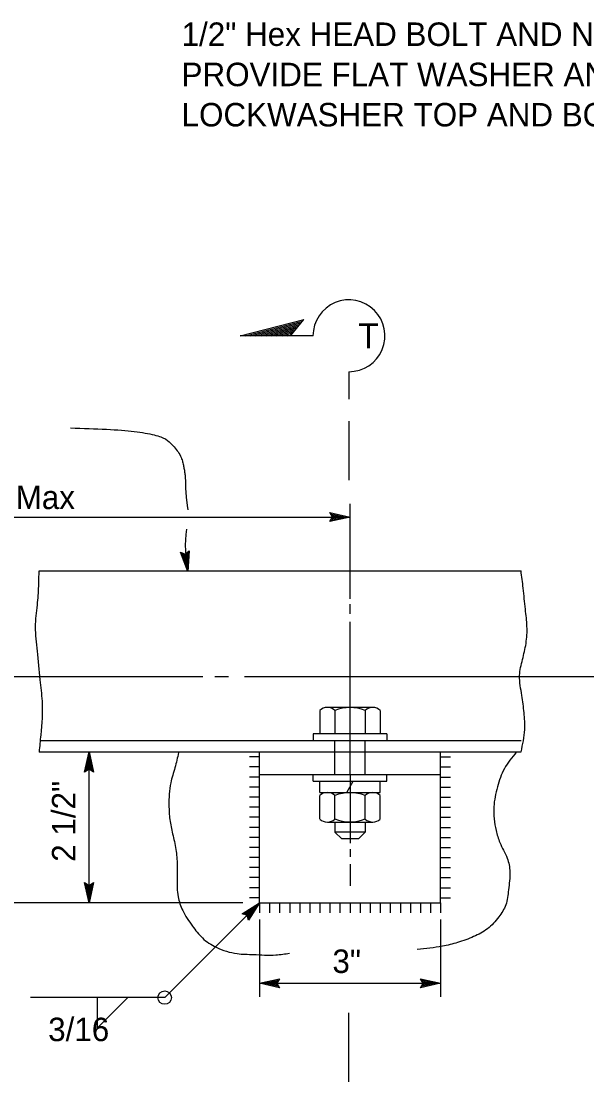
# Model space of a CAD drawing. Extents: x -894 to 866, y -476 to 714.
# Drawn here: x -103.3 to 65.4, y -180.4 to 135.8 of the extents above; entities that cross this region are included whole.
import ezdxf

# ---------------------------------------------------------------- set-up
doc = ezdxf.new("R2010")
doc.units = 0
for name, color, linetype in [('22 Misc Cnst Det', 7, 'Continuous'), ('56 Stage 3 Anno', 7, 'Continuous'), ('57 Undefined', 7, 'Continuous'), ('60 Nongeo Data', 7, 'Continuous')]:
    doc.layers.add(name, color=color, linetype=linetype)

msp = doc.modelspace()

# ---------------------------------------------------------------- linework, layer by layer
at = {"layer": '22 Misc Cnst Det'}
for p, q in [((-37.97, 42.02), (-19.02, 46.85)), ((-36.41, 42.02), (-19.42, 46.35)), ((-34.85, 42.02), (-19.83, 45.85)), ((-33.29, 42.02), (-20.23, 45.35)), ((-31.74, 42.02), (-20.64, 44.85)), ((-30.18, 42.02), (-21.05, 44.35)), ((-22.93, 42.02), (-19.02, 46.85)), ((-16.26, 42.02), (-37.97, 42.02)), ((-28.62, 42.02), (-21.45, 43.85)), ((-27.06, 42.02), (-21.86, 43.35)), ((-25.5, 42.02), (-22.26, 42.85)), ((-23.94, 42.02), (-22.67, 42.35)), ((-5.55, 31.31), (-5.55, 23.16))]:
    msp.add_line(p, q, dxfattribs=at)
msp.add_arc((-5.55, 42.02), 10.72, 269.9995, 180, dxfattribs=at)
at = {"layer": '56 Stage 3 Anno'}
for p, q in [((-5.55, 16.54), (-5.55, -1)), ((-5.22, -36.4), (-5.22, -8.06)), ((-137.92, -12.06), (-5.22, -12.06)), ((-10.42, -12.06), (-11.22, -10.72)), ((-11.22, -10.72), (-11.22, -10.72)), ((-11.22, -10.72), (-5.22, -12.06)), ((-5.22, -12.06), (-11.22, -13.39)), ((-11.22, -13.39), (-10.42, -12.06)), ((-11, -11.07), (-6.6, -12.06)), ((-6.61, -12.06), (-10.98, -13.03)), ((-7.98, -12.06), (-10.81, -12.68)), ((-10.77, -11.43), (-7.98, -12.06)), ((-10.59, -11.78), (-9.36, -12.06)), ((-9.36, -12.06), (-10.57, -12.32)), ((-5.22, -12.06), (-5.22, -12.06)), ((-11.22, -13.39), (-11.22, -13.39)), ((-54.37, -23.11), (-53.18, -22.11)), ((-53.18, -22.11), (-53.55, -28.25)), ((-53.18, -22.11), (-53.18, -22.11)), ((-53.55, -28.25), (-55.82, -22.54)), ((-55.82, -22.54), (-55.82, -22.54)), ((-55.82, -22.54), (-54.37, -23.11)), ((-53.77, -26.88), (-55.42, -22.71)), ((-53.98, -25.52), (-55.05, -22.83)), ((-54.2, -24.16), (-54.66, -23)), ((-54.13, -22.9), (-54.2, -24.16)), ((-53.81, -22.67), (-53.98, -25.52)), ((-53.5, -22.38), (-53.77, -26.89)), ((-53.55, -28.25), (-53.55, -28.25)), ((-5.22, -40.88), (-5.22, -38.01)), ((-5.22, -88.81), (-5.22, -43.3)), ((-137.45, -59.56), (-49.13, -59.56)), ((-45.5, -59.56), (-41.49, -59.56)), ((-36.71, -59.56), (84.06, -59.56)), ((-84.39, -88.06), (-83.05, -82.06)), ((-84.39, -88.06), (-83.05, -82.06)), ((-83.05, -127.06), (-83.05, -82.06)), ((-83.05, -82.06), (-83.05, -82.06)), ((-83.05, -82.06), (-81.72, -88.06)), ((-83.05, -82.06), (-83.05, -82.06)), ((-83.05, -82.06), (-81.72, -88.06)), ((-84.04, -87.84), (-83.05, -83.44)), ((-84.04, -87.84), (-83.05, -83.44)), ((-83.68, -87.61), (-83.06, -84.82)), ((-83.68, -87.61), (-83.06, -84.82)), ((-83.06, -84.82), (-82.43, -87.65)), ((-83.06, -84.82), (-82.43, -87.65)), ((-83.05, -83.45), (-82.08, -87.82)), ((-83.05, -83.45), (-82.08, -87.82)), ((-83.05, -87.26), (-84.39, -88.06)), ((-83.05, -87.26), (-84.39, -88.06)), ((-84.39, -88.06), (-84.39, -88.06)), ((-84.39, -88.06), (-84.39, -88.06)), ((-83.33, -87.43), (-83.06, -86.2)), ((-83.33, -87.43), (-83.06, -86.2)), ((-83.06, -86.2), (-82.79, -87.41)), ((-83.06, -86.2), (-82.79, -87.41)), ((-81.72, -88.06), (-83.05, -87.26)), ((-81.72, -88.06), (-83.05, -87.26)), ((-81.72, -88.06), (-81.72, -88.06)), ((-81.72, -88.06), (-81.72, -88.06)), ((-5.22, -88.81), (-5.22, -109.24)), ((-5.22, -111.11), (-5.22, -113.39)), ((-5.22, -115.52), (-5.22, -121.96)), ((-83.05, -127.06), (-84.38, -121.06)), ((-84.38, -121.06), (-84.38, -121.06)), ((-84.38, -121.06), (-83.05, -121.86)), ((-83.06, -125.67), (-84.02, -121.29)), ((-83.05, -124.3), (-83.68, -121.47)), ((-83.05, -122.91), (-83.32, -121.71)), ((-83.05, -121.86), (-81.71, -121.06)), ((-81.71, -121.06), (-83.05, -127.06)), ((-82.07, -121.28), (-83.05, -125.68)), ((-82.43, -121.51), (-83.05, -124.3)), ((-82.78, -121.69), (-83.05, -122.91)), ((-81.71, -121.06), (-81.71, -121.06)), ((-37.22, -127.06), (-128.08, -127.06)), ((-83.05, -127.06), (-83.05, -127.06)), ((-32.22, -127.06), (-60.5, -155.34)), ((-37.41, -130.35), (-32.22, -127.06)), ((-37, -130.45), (-33.19, -128.03)), ((-36.58, -130.54), (-34.17, -129.01)), ((-34.17, -129.01), (-35.73, -131.45)), ((-33.2, -128.04), (-35.61, -131.82)), ((-32.22, -127.06), (-35.52, -132.24)), ((-32.22, -127.06), (-32.22, -127.06)), ((-35.89, -130.74), (-37.41, -130.35)), ((-37.41, -130.35), (-37.41, -130.35)), ((-36.21, -130.66), (-35.15, -129.99)), ((-35.52, -132.24), (-35.89, -130.74)), ((-35.15, -129.99), (-35.82, -131.03)), ((-35.52, -132.24), (-35.52, -132.24)), ((-32.22, -132.03), (-32.22, -155.06)), ((21.78, -132.03), (21.78, -155.06)), ((-32.22, -151.06), (-26.22, -149.73)), ((-32.22, -151.06), (21.78, -151.06)), ((-26.22, -152.4), (-32.22, -151.06)), ((-32.22, -151.06), (-32.22, -151.06)), ((-26.43, -152.04), (-30.84, -151.06)), ((-30.83, -151.06), (-26.45, -150.09)), ((-29.45, -151.06), (-26.63, -150.43)), ((-26.67, -151.68), (-29.45, -151.06)), ((-28.07, -151.06), (-26.86, -150.79)), ((-26.84, -151.34), (-28.07, -151.06)), ((-26.22, -149.73), (-27.02, -151.06)), ((-27.02, -151.06), (-26.22, -152.4)), ((-26.22, -149.73), (-26.22, -149.73)), ((16.58, -151.06), (15.78, -149.72)), ((15.78, -149.72), (15.78, -149.72)), ((15.78, -149.72), (21.78, -151.06)), ((21.78, -151.06), (15.78, -152.39)), ((15.78, -152.39), (16.58, -151.06)), ((16, -150.07), (20.4, -151.06)), ((20.39, -151.06), (16.02, -152.03)), ((19.02, -151.06), (16.19, -151.68)), ((16.23, -150.43), (19.02, -151.06)), ((16.41, -150.78), (17.64, -151.06)), ((17.64, -151.06), (16.43, -151.32)), ((21.78, -151.06), (21.78, -151.06)), ((-26.22, -152.4), (-26.22, -152.4)), ((15.78, -152.39), (15.78, -152.39)), ((-60.5, -155.34), (-100.5, -155.34)), ((-80.5, -164.34), (-71.5, -155.34)), ((-80.5, -164.34), (-80.5, -155.34)), ((-5.55, -180.44), (-5.55, -159.91))]:
    msp.add_line(p, q, dxfattribs=at)
msp.add_circle((-60.5, -155.34), 2, dxfattribs=at)
msp.add_arc((-17.37, -20.61), 36.98, 172.2755, 191.9268, dxfattribs=at)
msp.add_open_spline([(-88.6, 14.53), (-63.53, 14.06), (-55.96, 7.67), (-54.31, 1.05), (-54.31, -5.11), (-53.6, -9.84)], degree=2, dxfattribs=at)
at = {"layer": '60 Nongeo Data'}
for p, q in [((-97.96, -28.06), (45.78, -28.06)), ((1.56, -68.79), (-11.99, -68.79)), ((-14.25, -69.71), (-14.25, -76.69)), ((-9.73, -69.71), (-9.73, -76.69)), ((-0.7, -69.71), (-0.7, -76.69)), ((3.81, -69.71), (3.81, -76.69)), ((-97.52, -78.68), (45.78, -78.68)), ((-16.19, -76.69), (-16.19, -78.68)), ((-14.25, -76.69), (-16.19, -76.69)), ((5.75, -76.69), (-14.25, -76.69)), ((-9.72, -88.81), (-9.72, -78.68)), ((-0.72, -88.81), (-0.72, -78.68)), ((5.75, -76.69), (5.75, -78.68)), ((-97.93, -82.06), (45.78, -82.06)), ((-32.22, -127.06), (-32.22, -82.06)), ((21.78, -127.06), (21.78, -82.06)), ((-32.22, -83.56), (-35.22, -83.56)), ((21.78, -83.56), (24.78, -83.56)), ((-32.22, -86.56), (-35.22, -86.56)), ((21.78, -86.56), (24.78, -86.56)), ((-32.22, -89.56), (-35.22, -89.56)), ((-32.22, -88.81), (21.78, -88.81)), ((-16.19, -90.8), (-16.19, -88.81)), ((-16.19, -90.8), (3.81, -90.8)), ((-14.25, -94.18), (-14.25, -90.8)), ((-6.19, -94.18), (-4.24, -90.8)), ((3.81, -90.8), (5.75, -90.8)), ((3.81, -94.18), (3.81, -90.8)), ((5.75, -90.8), (5.75, -88.81)), ((21.78, -89.56), (24.78, -89.56)), ((-32.22, -92.56), (-35.22, -92.56)), ((-14.25, -94.18), (3.81, -94.18)), ((21.78, -92.56), (24.78, -92.56)), ((-32.22, -95.56), (-35.22, -95.56)), ((-14.25, -102.07), (-14.25, -95.09)), ((-9.73, -102.07), (-9.73, -95.09)), ((-0.7, -102.07), (-0.7, -95.09)), ((3.81, -102.07), (3.81, -95.09)), ((21.78, -95.56), (24.78, -95.56)), ((-32.22, -98.56), (-35.22, -98.56)), ((21.78, -98.56), (24.78, -98.56)), ((-32.22, -101.56), (-35.22, -101.56)), ((-11.99, -102.99), (1.56, -102.99)), ((-9.71, -102.99), (-9.71, -105.98)), ((-0.73, -102.99), (-0.73, -105.98)), ((21.78, -101.56), (24.78, -101.56)), ((-32.22, -104.56), (-35.22, -104.56)), ((-7.71, -107.97), (-9.71, -105.98)), ((-0.73, -105.98), (-9.71, -105.98)), ((-5.22, -105.98), (-5.22, -106.05)), ((-2.72, -107.97), (-0.73, -105.98)), ((21.78, -104.56), (24.78, -104.56)), ((-32.22, -107.56), (-35.22, -107.56)), ((-32.22, -110.56), (-35.22, -110.56)), ((-2.72, -107.97), (-7.71, -107.97)), ((21.78, -107.56), (24.78, -107.56)), ((21.78, -110.56), (24.78, -110.56)), ((-32.22, -113.56), (-35.22, -113.56)), ((21.78, -113.56), (24.78, -113.56)), ((-32.22, -116.56), (-35.22, -116.56)), ((21.78, -116.56), (24.78, -116.56)), ((-32.22, -119.56), (-35.22, -119.56)), ((21.78, -119.56), (24.78, -119.56)), ((-32.22, -122.56), (-35.22, -122.56)), ((21.78, -122.56), (24.78, -122.56)), ((-32.22, -125.56), (-35.22, -125.56)), ((21.78, -125.56), (24.78, -125.56)), ((-32.22, -127.06), (21.78, -127.06)), ((-32.22, -127.06), (-32.22, -130.06)), ((-29.22, -127.06), (-29.22, -130.06)), ((-26.22, -127.06), (-26.22, -130.06)), ((-23.22, -127.06), (-23.22, -130.06)), ((-20.22, -127.06), (-20.22, -130.06)), ((-17.22, -127.06), (-17.22, -130.06)), ((-14.22, -127.06), (-14.22, -130.06)), ((-11.22, -127.06), (-11.22, -130.06)), ((-8.22, -127.06), (-8.22, -130.06)), ((-5.22, -127.06), (-5.22, -130.06)), ((-2.22, -127.06), (-2.22, -130.06)), ((0.78, -127.06), (0.78, -130.06)), ((3.78, -127.06), (3.78, -130.06)), ((6.78, -127.06), (6.78, -130.06)), ((9.78, -127.06), (9.78, -130.06)), ((12.78, -127.06), (12.78, -130.06)), ((15.78, -127.06), (15.78, -130.06)), ((18.78, -127.06), (18.78, -130.06)), ((21.78, -127.06), (21.78, -130.06))]:
    msp.add_line(p, q, dxfattribs=at)
for centre, radius, start, end in [((-11.99, -72.04), 3.25, 45.9647, 134.0353), ((-5.22, -81.07), 12.22, 68.3259, 111.6741), ((1.55, -72.04), 3.25, 45.9647, 134.0353), ((-11.99, -97.43), 3.25, 45.9647, 134.0353), ((-5.22, -106.45), 12.22, 68.3259, 111.6741), ((1.55, -97.43), 3.25, 45.9647, 134.0353), ((-11.99, -99.74), 3.25, 225.9647, 314.0353), ((-5.22, -90.71), 12.22, 248.3259, 291.6741), ((1.55, -99.74), 3.25, 225.9647, 314.0353)]:
    msp.add_arc(centre, radius, start, end, dxfattribs=at)
for points in [[(-97.86, -82.11), (-97.38, -77.02), (-96.97, -66.96), (-97.65, -60.56), (-98.47, -51.99), (-99.01, -44.78), (-98.47, -38.25), (-98.06, -32.67), (-97.96, -28.06)], [(45.78, -82.06), (46.88, -75.41), (46.69, -70.37), (46.03, -65.23), (45.36, -59.32), (46.22, -54.47), (47.26, -49.71), (47.55, -44.66), (47.07, -39.52), (46.41, -33.23), (45.78, -28.06)], [(44.37, -82.13), (40.81, -87.06), (38.75, -92.53), (37.66, -98.42), (38.34, -105.53), (39.44, -109.09), (41.63, -113.75), (42.45, -117.85), (42.04, -123.19), (41.22, -127.71), (39.17, -131.26), (35.74, -134.82), (31.64, -137.15), (26.85, -138.93), (22.33, -140.02), (14.81, -140.98)], [(-56.36, -82.27), (-57.45, -86.79), (-58.69, -91.3), (-59.23, -98.01), (-58.96, -102.25), (-58.14, -106.49), (-57.18, -111.15), (-56.77, -115.8), (-56.77, -119.9), (-56.5, -125.24), (-55.13, -129.35), (-52.25, -134), (-49.24, -137.56), (-45.14, -140.3), (-38.84, -142.21), (-34.05, -142.49), (-27.35, -142.62), (-23.24, -142.07)]]:
    msp.add_spline(points, degree=3, dxfattribs=at)

# ---------------------------------------------------------------- texts
at = {"layer": '56 Stage 3 Anno'}
msp.add_text('T', height=7.5, dxfattribs=at).set_placement((-2.78, 38.25))
at = {"layer": '57 Undefined'}
for s, p in [('1/2" Hex HEAD BOLT AND NUT,', (-55.46, 128.45)), ('PROVIDE FLAT WASHER AND', (-55.46, 116.45)), ('LOCKWASHER TOP AND BOTTOM', (-55.46, 104.45)), ('5\'-6" Max', (-126.18, -9.65)), ('3"', (-10.48, -147.99)), ('3/16', (-95.25, -168.32))]:
    msp.add_text(s, height=7, dxfattribs=at).set_placement(p)
msp.add_text('2 1/2"', height=7, rotation=90, dxfattribs=at).set_placement((-87.12, -114.84))

doc.saveas('drawing.dxf')
